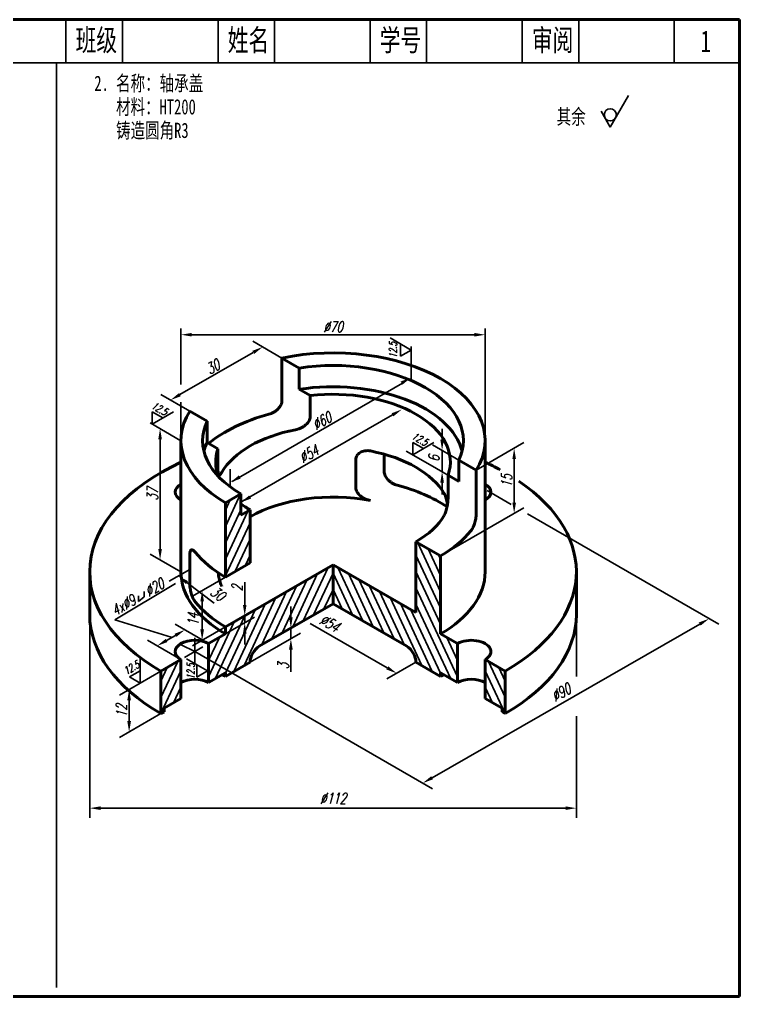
# Model space of a CAD drawing. Header units: millimetres. Extents: x -523 to 2163, y -1202 to 919.
# Drawn here: x 81.3 to 247, y -549.5 to -324.5 of the extents above; entities that cross this region are included whole.
import ezdxf

# ---------------------------------------------------------------- set-up
doc = ezdxf.new("R2010")
doc.units = ezdxf.units.MM
doc.header["$PDMODE"] = 33
doc.header["$PDSIZE"] = 1.5
for name, color, linetype, lineweight in [('剖面线', 7, 'Continuous', 25), ('尺寸', 7, 'Continuous', 25), ('文字', 7, 'Continuous', 25), ('标题文字', 7, 'Continuous', 25), ('粗实线', 7, 'Continuous', 50), ('细实线', 7, 'Continuous', 25)]:
    doc.layers.add(name, color=color, linetype=linetype, lineweight=lineweight)
doc.styles.add('尺寸文字1-2.5号', font='txt.shx', dxfattribs={"width": 0.7, "oblique": 15, "height": 2.5})
doc.styles.add('标题汉字1-5号', font='SimSun.ttf', dxfattribs={"width": 0.7, "height": 5})
doc.styles.add('标题汉字2-3.5号', font='SimSun.ttf', dxfattribs={"width": 0.7, "height": 3.5})
doc.dimstyles.new('ISO-25', dxfattribs={"dimtxt": 3.5, "dimasz": 2.5, "dimexe": 2.25, "dimexo": 0, "dimgap": 0.5, "dimtad": 1, "dimdsep": 46, "dimtxsty": '尺寸文字1-2.5号', "dimcen": 2.5, "dimadec": 0, "dimazin": 0, "dimtfac": 1, "dimtmove": 0, "dimatfit": 2, "dimfxl": 0, "dimarcsym": 0})
pattern_1 = [(65, (113.8451, -484.327), (-1.438764, 0.670906), [])]

# ---------------------------------------------------------------- blocks, each defined once
blk = doc.blocks.new('*D91')
at = {"layer": 'Defpoints', "color": 0}
for p in [(113.85, -474.53), (113.85, -484.33), (106.52, -488.56)]:
    blk.add_point(p, dxfattribs=at)
at = {"layer": '尺寸', "color": 0, "lineweight": -2}
for p, q in [((113.85, -474.53), (104.27, -480.06)), ((106.52, -481.26), (106.52, -486.06)), ((113.85, -484.33), (104.27, -489.85))]:
    blk.add_line(p, q, dxfattribs=at)
at = {"layer": '尺寸', "color": 0}
for points in [[(106.1, -481.26), (106.94, -481.26), (106.52, -478.76)], [(106.1, -486.06), (106.94, -486.06), (106.52, -488.56)]]:
    blk.add_solid(points, dxfattribs=at)
at = {"layer": '尺寸', "color": 0, "insert": (104.77, -483.66), "char_height": 2.5, "attachment_point": 5, "rotation": 90, "style": '尺寸文字1-2.5号'}
blk.add_mtext('12', dxfattribs=at)
blk = doc.blocks.new('*D92')
at = {"layer": 'Defpoints', "color": 0}
for p in [(133.12, -461.77), (128.69, -464.32), (128.69, -465.96)]:
    blk.add_point(p, dxfattribs=at)
at = {"layer": '尺寸', "color": 0, "lineweight": -2}
for p, q in [((133.12, -459.27), (133.12, -454.04)), ((128.69, -464.32), (135.37, -460.47)), ((128.69, -465.96), (135.37, -462.1)), ((133.12, -463.4), (133.12, -461.77)), ((133.12, -465.9), (133.12, -468.4))]:
    blk.add_line(p, q, dxfattribs=at)
at = {"layer": '尺寸', "color": 0}
for points in [[(132.71, -459.27), (133.54, -459.27), (133.12, -461.77)], [(132.71, -465.9), (133.54, -465.9), (133.12, -463.4)]]:
    blk.add_solid(points, dxfattribs=at)
at = {"layer": '尺寸', "color": 0, "insert": (131.37, -455.4), "char_height": 2.5, "attachment_point": 5, "rotation": 90, "style": '尺寸文字1-2.5号'}
blk.add_mtext('2', dxfattribs=at)
blk = doc.blocks.new('*D93')
at = {"layer": 'Defpoints', "color": 0}
for p in [(186.41, -428.24), (195.13, -438.21), (178.19, -447.99)]:
    blk.add_point(p, dxfattribs=at)
at = {"layer": '尺寸', "color": 0, "lineweight": -2}
for p, q in [((186.41, -428.24), (197.38, -421.91)), ((195.13, -425.71), (195.13, -435.71)), ((178.19, -447.99), (197.38, -436.91))]:
    blk.add_line(p, q, dxfattribs=at)
at = {"layer": '尺寸', "color": 0}
for points in [[(194.72, -425.71), (195.55, -425.71), (195.13, -423.21)], [(194.72, -435.71), (195.55, -435.71), (195.13, -438.21)]]:
    blk.add_solid(points, dxfattribs=at)
at = {"layer": '尺寸', "color": 0, "insert": (193.38, -430.71), "char_height": 2.5, "attachment_point": 5, "rotation": 90, "style": '尺寸文字1-2.5号'}
blk.add_mtext('15', dxfattribs=at)
blk = doc.blocks.new('*D94')
at = {"layer": 'Defpoints', "color": 0}
for p in [(141.69, -402.42), (116.05, -412.11), (120.48, -414.67)]:
    blk.add_point(p, dxfattribs=at)
at = {"layer": '尺寸', "color": 0, "lineweight": -2}
for p, q in [((141.69, -402.42), (135.01, -398.57)), ((135.1, -401.12), (118.21, -410.86)), ((120.48, -414.67), (113.8, -410.81))]:
    blk.add_line(p, q, dxfattribs=at)
at = {"layer": '尺寸', "color": 0}
for points in [[(134.89, -400.76), (135.3, -401.48), (137.26, -399.87)], [(118, -410.5), (118.42, -411.22), (116.05, -412.11)]]:
    blk.add_solid(points, dxfattribs=at)
at = {"layer": '尺寸', "color": 0, "insert": (125.78, -404.47), "char_height": 2.5, "attachment_point": 5, "rotation": 30, "style": '尺寸文字1-2.5号'}
blk.add_mtext('30', dxfattribs=at)
blk = doc.blocks.new('*D95')
at = {"layer": 'Defpoints', "color": 0}
for p in [(118.44, -421.46), (113.64, -448.89), (118.44, -451.67)]:
    blk.add_point(p, dxfattribs=at)
at = {"layer": '尺寸', "color": 0, "lineweight": -2}
for p, q in [((118.44, -421.46), (111.39, -417.38)), ((113.64, -421.18), (113.64, -446.39)), ((118.44, -451.67), (111.39, -447.6))]:
    blk.add_line(p, q, dxfattribs=at)
at = {"layer": '尺寸', "color": 0}
for points in [[(113.22, -421.18), (114.06, -421.18), (113.64, -418.68)], [(113.22, -446.39), (114.06, -446.39), (113.64, -448.89)]]:
    blk.add_solid(points, dxfattribs=at)
at = {"layer": '尺寸', "color": 0, "insert": (111.89, -433.79), "char_height": 2.5, "attachment_point": 5, "rotation": 90, "style": '尺寸文字1-2.5号'}
blk.add_mtext('37', dxfattribs=at)
blk = doc.blocks.new('*D96')
at = {"layer": 'Defpoints', "color": 0}
for p in [(143.74, -467.07), (136.98, -468.52), (134.35, -472.49)]:
    blk.add_point(p, dxfattribs=at)
at = {"layer": '尺寸', "color": 0, "lineweight": -2}
for p, q in [((143.74, -462.12), (143.74, -459.62)), ((136.98, -468.52), (145.99, -463.32)), ((143.74, -464.62), (143.74, -467.07)), ((134.35, -472.49), (145.99, -465.77)), ((143.74, -469.57), (143.74, -474.68))]:
    blk.add_line(p, q, dxfattribs=at)
at = {"layer": '尺寸', "color": 0}
for points in [[(143.32, -462.12), (144.16, -462.12), (143.74, -464.62)], [(143.32, -469.57), (144.16, -469.57), (143.74, -467.07)]]:
    blk.add_solid(points, dxfattribs=at)
at = {"layer": '尺寸', "color": 0, "insert": (141.99, -473.37), "char_height": 2.5, "attachment_point": 5, "rotation": 90, "style": '尺寸文字1-2.5号'}
blk.add_mtext('3', dxfattribs=at)

msp = doc.modelspace()

# ---------------------------------------------------------------- hatches: boundary and pattern name
at = {"layer": '剖面线'}
h = msp.add_hatch(dxfattribs=at)
h.set_pattern_fill('ANSI31', color=256, scale=0.5, angle=350, style=0)
h.set_pattern_definition(pattern_1)
h.paths.add_polyline_path([(128.694, -452.892), (128.694, -435.745), (132.23, -433.704), (132.23, -438.603), (134.351, -437.378), (134.351, -449.626)])
at = {"layer": '剖面线', "extrusion": (3.98617e-13, -5.7622e-15, -1)}
h = msp.add_hatch(dxfattribs=at)
h.set_pattern_fill('ANSI31', color=256, scale=0.5, angle=350, style=0)
h.set_pattern_definition([(65, (-193.0411, -484.327), (-1.438764, 0.670906), [])])
h.paths.add_polyline_path([(-193.041, -474.529), (-193.041, -484.327), (-192.334, -483.919), (-192.334, -483.102), (-188.445, -480.857), (-188.445, -471.875)])
edge = h.paths.add_edge_path()
edge.add_line((-153.443, -459.016), (-153.443, -450.034))
edge.add_line((-153.443, -450.034), (-172.535, -461.057))
edge.add_line((-172.535, -461.057), (-172.535, -444.727))
edge.add_line((-172.535, -444.727), (-178.192, -447.993))
edge.add_line((-178.192, -447.993), (-178.192, -465.956))
edge.add_line((-178.192, -465.956), (-182.081, -468.201))
edge.add_line((-182.081, -468.201), (-182.081, -477.183))
edge.add_line((-182.081, -477.183), (-178.192, -474.937))
edge.add_line((-178.192, -474.937), (-178.192, -475.754))
edge.add_line((-178.192, -475.754), (-172.535, -472.488))
edge.add_ellipse((-170.414, -471.263), major_axis=(1.5, 2.598), ratio=0.5773503, start_angle=45, end_angle=135, ccw=False)
edge.add_line((-170.414, -468.814), (-153.443, -459.016))
at = {"layer": '剖面线'}
h = msp.add_hatch(dxfattribs=at)
h.set_pattern_fill('ANSI31', color=256, scale=0.5, angle=350, style=0)
h.set_pattern_definition(pattern_1)
edge = h.paths.add_edge_path()
edge.add_line((124.805, -477.183), (124.805, -468.201))
edge.add_line((124.805, -468.201), (128.694, -465.956))
edge.add_line((128.694, -465.956), (128.694, -464.323))
edge.add_line((128.694, -464.323), (153.443, -450.034))
edge.add_line((153.443, -450.034), (153.443, -459.016))
edge.add_line((153.443, -459.016), (136.473, -468.814))
edge.add_ellipse((136.473, -471.263), major_axis=(-1.5, -2.598), ratio=0.5773503, start_angle=225, end_angle=315)
edge.add_line((134.351, -472.488), (128.694, -475.754))
edge.add_line((128.694, -475.754), (128.694, -474.937))
edge.add_line((128.694, -474.937), (124.805, -477.183))
h = msp.add_hatch(dxfattribs=at)
h.set_pattern_fill('ANSI31', color=256, scale=0.5, angle=350, style=0)
h.set_pattern_definition(pattern_1)
h.paths.add_polyline_path([(118.441, -471.875), (113.845, -474.529), (113.845, -484.327), (114.552, -483.919), (114.552, -483.102), (118.441, -480.857)])

# ---------------------------------------------------------------- linework, layer by layer
at = {"layer": '尺寸'}
for p, q in [((118.443, -408.523), (118.443, -395.59)), ((188.443, -421.457), (188.443, -395.59)), ((120.943, -397.06), (185.943, -397.06)), ((171.458, -400.6), (166.604, -397.797)), ((169.008, -402.014), (169.008, -399.185)), ((171.39, -407.827), (171.39, -399.783)), ((171.458, -400.6), (169.008, -402.014)), ((169.44, -408.196), (130.244, -430.826)), ((118.443, -421.457), (118.443, -412.59)), ((111.84, -414.815), (114.29, -416.23)), ((111.84, -417.644), (111.84, -414.815)), ((111.84, -417.644), (116.694, -414.842)), ((167.122, -415.513), (132.111, -435.727)), ((178.548, -421.204), (178.548, -418.704)), ((171.813, -424.714), (171.813, -421.885)), ((171.813, -421.885), (174.263, -423.299)), ((171.813, -424.714), (176.667, -421.912)), ((182.421, -425.94), (176.298, -422.405)), ((176.298, -427.304), (170.302, -423.842)), ((178.548, -423.704), (178.548, -428.603)), ((182.421, -430.839), (176.298, -427.304)), ((129.806, -432.175), (129.806, -428.004)), ((178.548, -431.103), (178.548, -433.834)), ((188.902, -432.955), (194.457, -436.163)), ((198.192, -438.319), (242.244, -463.752)), ((120.476, -451.105), (115.72, -453.85)), ((103.248, -462.732), (117.224, -454.354)), ((119.828, -454.139), (126.102, -458.892)), ((128.694, -452.892), (121.077, -457.29)), ((110.016, -457.438), (110.016, -456.219)), ((108.67, -457.169), (108.67, -458.513)), ((108.67, -458.513), (110.016, -457.438)), ((123.327, -464.922), (123.327, -458.491)), ((97.443, -461.465), (97.443, -508.351)), ((116.224, -466.742), (103.236, -462.728)), ((209.443, -461.465), (209.443, -475.761)), ((124.805, -468.201), (117.089, -463.746)), ((128.694, -464.323), (121.077, -468.721)), ((165.94, -473.795), (148.19, -463.547)), ((176.259, -499.085), (237.824, -463.698)), ((118.441, -471.875), (110.725, -467.42)), ((117.174, -466.295), (115.14, -467.469)), ((121.623, -466.864), (121.623, -472.857)), ((121.623, -470.038), (118.518, -468.46)), ((119.244, -471.412), (123.519, -468.944)), ((121.623, -470.038), (176.344, -501.631)), ((109.058, -477.293), (109.058, -471.688)), ((124.582, -474.498), (119.728, -471.696)), ((172.535, -472.488), (165.855, -476.344)), ((106.608, -475.878), (109.058, -474.464)), ((122.132, -475.913), (122.132, -473.084)), ((124.582, -474.498), (122.132, -475.913)), ((109.058, -477.293), (106.608, -475.878)), ((209.443, -484.908), (209.443, -508.351)), ((99.943, -506.101), (206.943, -506.101))]:
    msp.add_line(p, q, dxfattribs=at)
for points in [[(120.943, -396.644), (120.943, -397.477), (118.443, -397.06)], [(185.943, -396.644), (185.943, -397.477), (188.443, -397.06)], [(168.999, -407.835), (169.416, -408.557), (171.373, -406.946)], [(166.913, -415.152), (167.33, -415.874), (169.287, -414.263)], [(178.132, -421.204), (178.965, -421.204), (178.548, -423.704)], [(131.763, -429.472), (132.179, -430.194), (129.806, -431.083)], [(178.132, -431.103), (178.965, -431.103), (178.548, -428.603)], [(134.166, -434.072), (134.582, -434.794), (132.209, -435.683)], [(120.079, -453.807), (119.576, -454.471), (117.835, -452.63)], [(122.91, -458.491), (123.744, -458.491), (123.327, -455.991)], [(237.617, -463.337), (238.032, -464.059), (239.992, -462.452)], [(116.966, -465.934), (117.382, -466.656), (119.339, -465.045)], [(122.91, -464.922), (123.744, -464.922), (123.327, -467.422)], [(114.932, -467.109), (115.348, -467.83), (112.975, -468.719)], [(166.149, -473.434), (165.732, -474.156), (168.105, -475.045)], [(176.052, -498.724), (176.467, -499.446), (174.092, -500.331)], [(99.943, -505.684), (99.943, -506.517), (97.443, -506.101)], [(206.943, -505.684), (206.943, -506.517), (209.443, -506.101)]]:
    msp.add_solid(points, dxfattribs=at)
at = {"layer": '文字'}
for p, q in [((221.45, -341.95), (217.25, -349.225)), ((217.25, -349.225), (215.15, -345.588))]:
    msp.add_line(p, q, dxfattribs=at)
msp.add_circle((217.25, -346.425), 1.4, dxfattribs=at)
at = {"layer": '粗实线'}
for p, q in [((246.974, -324.466), (-63.026, -324.466)), ((246.974, -334.466), (246.974, -324.466)), ((246.974, -549.466), (246.974, -334.466)), ((-63.026, -549.466), (246.974, -549.466))]:
    msp.add_line(p, q, dxfattribs=at)
at = {"layer": '粗实线', "extrusion": (0, 0.816497, 0.57735)}
for p, q in [((141.689, -402.423), (145.679, -404.726)), ((141.689, -412.221), (141.689, -402.423)), ((145.679, -404.726), (145.679, -409.625)), ((145.679, -409.625), (148.175, -411.067)), ((148.175, -411.067), (148.175, -415.966)), ((124.465, -416.974), (120.476, -414.671)), ((124.465, -421.873), (124.465, -416.974)), ((118.443, -451.667), (118.443, -421.457)), ((126.962, -423.314), (124.465, -421.873)), ((188.443, -451.667), (188.443, -421.457)), ((126.962, -428.213), (126.962, -423.314)), ((165.197, -424.569), (165.197, -428.551)), ((158.711, -432.296), (158.711, -425.764)), ((182.421, -430.839), (182.421, -425.94)), ((182.421, -425.94), (186.41, -428.243)), ((179.924, -429.397), (182.421, -430.839)), ((179.924, -434.296), (179.924, -429.397)), ((186.41, -428.243), (186.41, -438.041)), ((128.694, -435.745), (132.23, -433.704)), ((132.23, -433.704), (132.23, -438.603)), ((128.694, -452.892), (128.694, -435.745)), ((132.23, -438.603), (134.351, -437.378)), ((134.351, -437.378), (134.351, -449.626)), ((172.535, -461.057), (172.535, -444.727)), ((172.535, -444.727), (178.192, -447.993)), ((120.476, -454.371), (120.476, -447.839)), ((134.351, -449.626), (128.694, -452.892)), ((178.192, -447.993), (178.192, -465.956)), ((97.443, -461.465), (97.443, -451.667)), ((128.694, -464.323), (153.443, -450.034)), ((153.443, -459.016), (153.443, -450.034)), ((153.443, -450.034), (172.535, -461.057)), ((209.443, -461.465), (209.443, -451.667)), ((153.443, -459.016), (136.473, -468.814)), ((170.414, -468.814), (153.443, -459.016)), ((128.694, -465.956), (128.694, -464.323)), ((124.805, -468.201), (128.694, -465.956)), ((178.192, -465.956), (182.081, -468.201)), ((124.805, -477.183), (124.805, -468.201)), ((182.081, -468.201), (182.081, -477.183)), ((113.845, -474.529), (118.441, -471.875)), ((118.441, -471.875), (118.441, -480.857)), ((134.351, -472.488), (128.694, -475.754)), ((178.192, -475.754), (172.535, -472.488)), ((188.445, -480.857), (188.445, -471.875)), ((188.445, -471.875), (193.041, -474.529)), ((113.845, -484.327), (113.845, -474.529)), ((193.041, -474.529), (193.041, -484.327)), ((128.694, -474.937), (124.805, -477.183)), ((128.694, -475.754), (128.694, -474.937)), ((182.081, -477.183), (178.192, -474.937)), ((178.192, -474.937), (178.192, -475.754)), ((118.441, -480.857), (114.552, -483.102)), ((192.334, -483.102), (188.445, -480.857)), ((114.552, -483.102), (114.552, -483.919)), ((192.334, -483.919), (192.334, -483.102)), ((114.552, -483.919), (113.845, -484.327)), ((193.041, -484.327), (192.334, -483.919))]:
    msp.add_line(p, q, dxfattribs=at)
at = {"layer": '粗实线'}
for centre, major_axis, start_param, end_param in [((153.443, -421.457), (35, 0), 5.9406982, 8.1964688), ((153.443, -421.457), (30, 0), 6.0213859, 8.115781), ((153.443, -426.356), (30, 0), 0.1418971, 1.8325957), ((153.443, -426.356), (27, 0), 6.0868181, 8.0503488), ((153.443, -421.457), (35, 0), 2.7991055, 3.9269908), ((153.443, -433.704), (35, 0), 2.0062378, 2.528474), ((153.443, -421.457), (30, 0), 2.8797933, 3.9269908), ((153.443, -433.704), (-27, 0), 5.0372332, 5.9583411), ((153.443, -426.356), (30, 0), 2.8797933, 2.9996956), ((153.443, -426.356), (27, 0), 2.9452255, 3.3593704), ((153.443, -438.603), (27, 0), 0.3248442, 1.2459522), ((153.443, -451.667), (56, 0), 2.2459279, 3.9269908), ((153.443, -451.667), (56, 0), 7.0967566, 7.1788501), ((121.623, -433.296), (4.5, 0), 2.3556335, 3.9275518), ((153.443, -450.034), (35, 0), 0.722807, 1.1353549), ((185.263, -433.296), (4.5, 0), 0.7853982, 0.7859592), ((185.263, -433.296), (4.5, 0), 5.4972261, 7.0685835), ((153.443, -451.667), (56, 0), 5.4977871, 6.9857678), ((153.443, -450.034), (27, 0), 1.2459522, 2.3561945), ((153.443, -426.356), (27, 0), 3.8086038, 3.9269908), ((153.443, -433.704), (-27, 0), 2.3561945, 2.8167485), ((153.443, -433.704), (35, 0), 5.4977871, 5.8477439), ((153.443, -438.603), (35, 0), 3.5770341, 3.9269908), ((153.443, -451.667), (35, 0), 3.1415927, 3.9269908), ((153.443, -451.667), (35, 0), 5.4977871, 6.2831853), ((153.443, -450.034), (35, 0), 3.5770341, 3.9269908), ((153.443, -461.465), (56, 0), 3.1415927, 3.9269908), ((153.443, -461.465), (56, 0), 5.4977871, 6.2831853), ((121.623, -470.038), (4.5, 0), 0.7853982, 3.9269908), ((185.263, -470.038), (4.5, 0), 5.4977871, 8.6393798), ((136.473, -471.263), (-1.5, -2.598), 3.9269908, 5.4977871), ((170.414, -471.263), (-1.5, 2.598), 3.9269908, 5.4977871), ((121.623, -479.02), (4.5, 0), 0.7853982, 2.3561945), ((121.623, -479.836), (10, 0), 0.7853982, 0.8855656), ((185.263, -479.836), (10, 0), 2.2560271, 2.3561945), ((185.263, -479.02), (4.5, 0), 0.7853982, 2.3561945)]:
    msp.add_ellipse(centre, major_axis=major_axis, ratio=0.5773503, start_param=start_param, end_param=end_param, dxfattribs=at)
for points, knots in [([(141.689, -412.221), (141.689, -412.375), (141.67, -412.537), (141.592, -412.867), (141.533, -413.034), (141.379, -413.363), (141.283, -413.525), (141.066, -413.833), (140.945, -413.979), (140.679, -414.258), (140.523, -414.4), (140.188, -414.665), (140.008, -414.788), (139.635, -415.008), (139.442, -415.105), (139.057, -415.267), (138.865, -415.333), (138.68, -415.383)], [9.3432594, 9.3432594, 9.3432594, 9.3432594, 9.9079262, 9.9079262, 10.4725929, 10.4725929, 11.0372597, 11.0372597, 11.6019264, 11.6019264, 12.2139703, 12.2139703, 12.8260143, 12.8260143, 13.4380582, 13.4380582, 14.0501021, 14.0501021, 14.0501021, 14.0501021]), ([(144.826, -418.931), (145.032, -418.891), (145.246, -418.835), (145.676, -418.693), (145.891, -418.606), (146.309, -418.406), (146.511, -418.292), (146.89, -418.043), (147.065, -417.909), (147.359, -417.647), (147.49, -417.513), (147.726, -417.228), (147.83, -417.076), (148.001, -416.763), (148.067, -416.602), (148.154, -416.28), (148.175, -416.12), (148.175, -415.966)], [4.7271257, 4.7271257, 4.7271257, 4.7271257, 5.378873, 5.378873, 6.0306203, 6.0306203, 6.6823676, 6.6823676, 7.334115, 7.334115, 7.899357, 7.899357, 8.464599, 8.464599, 9.0298411, 9.0298411, 9.5950831, 9.5950831, 9.5950831, 9.5950831]), ([(162.06, -423.83), (161.855, -423.79), (161.64, -423.766), (161.211, -423.754), (160.995, -423.768), (160.577, -423.832), (160.375, -423.883), (159.997, -424.019), (159.821, -424.103), (159.527, -424.285), (159.396, -424.384), (159.16, -424.609), (159.056, -424.736), (158.886, -425.007), (158.82, -425.153), (158.732, -425.455), (158.711, -425.61), (158.711, -425.764)], [-4.8679574, -4.8679574, -4.8679574, -4.8679574, -4.2162101, -4.2162101, -3.5644628, -3.5644628, -2.9127155, -2.9127155, -2.2609682, -2.2609682, -1.6957261, -1.6957261, -1.1304841, -1.1304841, -0.565242, -0.565242, 0, 0, 0, 0]), ([(126.962, -428.213), (126.962, -428.367), (126.966, -428.513), (126.984, -428.774), (126.997, -428.889), (127.033, -429.083), (127.055, -429.162), (127.107, -429.281), (127.137, -429.322), (127.207, -429.374), (127.25, -429.382), (127.347, -429.356), (127.402, -429.322), (127.52, -429.213), (127.584, -429.138), (127.717, -428.956), (127.786, -428.848), (127.855, -428.729)], [0, 0, 0, 0, 0.565242, 0.565242, 1.1304841, 1.1304841, 1.6957261, 1.6957261, 2.2609682, 2.2609682, 2.9127155, 2.9127155, 3.5644628, 3.5644628, 4.2162101, 4.2162101, 4.8679574, 4.8679574, 4.8679574, 4.8679574]), ([(168.206, -431.713), (168.022, -431.663), (167.829, -431.597), (167.444, -431.435), (167.251, -431.338), (166.879, -431.118), (166.699, -430.995), (166.363, -430.73), (166.208, -430.588), (165.942, -430.309), (165.82, -430.163), (165.603, -429.855), (165.507, -429.693), (165.353, -429.364), (165.294, -429.197), (165.216, -428.867), (165.197, -428.705), (165.197, -428.551)], [-4.7068427, -4.7068427, -4.7068427, -4.7068427, -4.0947988, -4.0947988, -3.4827548, -3.4827548, -2.8707109, -2.8707109, -2.258667, -2.258667, -1.6940002, -1.6940002, -1.1293335, -1.1293335, -0.5646667, -0.5646667, 0, 0, 0, 0]), ([(158.711, -432.296), (158.711, -432.45), (158.732, -432.61), (158.82, -432.931), (158.886, -433.093), (159.056, -433.406), (159.16, -433.558), (159.396, -433.843), (159.527, -433.977), (159.821, -434.239), (159.997, -434.373), (160.375, -434.622), (160.577, -434.736), (160.995, -434.936), (161.211, -435.023), (161.64, -435.165), (161.855, -435.221), (162.06, -435.261)], [0, 0, 0, 0, 0.565242, 0.565242, 1.1304841, 1.1304841, 1.6957261, 1.6957261, 2.2609682, 2.2609682, 2.9127155, 2.9127155, 3.5644628, 3.5644628, 4.2162101, 4.2162101, 4.8679574, 4.8679574, 4.8679574, 4.8679574]), ([(179.778, -436.154), (179.754, -435.995), (179.728, -435.839), (179.664, -435.49), (179.621, -435.288), (179.525, -434.894), (179.471, -434.703), (179.356, -434.345), (179.294, -434.178), (179.165, -433.877), (179.098, -433.743), (179.031, -433.628)], [11.4829091, 11.4829091, 11.4829091, 11.4829091, 11.9479358, 11.9479358, 12.5769279, 12.5769279, 13.2059201, 13.2059201, 13.8349123, 13.8349123, 14.4639045, 14.4639045, 14.4639045, 14.4639045]), ([(179.924, -434.296), (179.924, -434.45), (179.92, -434.62), (179.902, -434.982), (179.889, -435.174), (179.853, -435.564), (179.831, -435.764), (179.779, -436.155), (179.749, -436.348), (179.68, -436.739), (179.636, -436.95), (179.539, -437.36), (179.484, -437.56), (179.366, -437.933), (179.303, -438.107), (179.17, -438.421), (179.1, -438.561), (179.031, -438.679)], [9.5960162, 9.5960162, 9.5960162, 9.5960162, 10.1612582, 10.1612582, 10.7265003, 10.7265003, 11.2917423, 11.2917423, 11.8569843, 11.8569843, 12.5087317, 12.5087317, 13.160479, 13.160479, 13.8122263, 13.8122263, 14.4639736, 14.4639736, 14.4639736, 14.4639736]), ([(185.177, -442.228), (185.261, -442.123), (185.347, -442), (185.515, -441.72), (185.597, -441.564), (185.752, -441.228), (185.825, -441.048), (185.959, -440.677), (186.02, -440.485), (186.125, -440.113), (186.173, -439.92), (186.257, -439.526), (186.294, -439.325), (186.352, -438.931), (186.374, -438.738), (186.403, -438.371), (186.41, -438.198), (186.41, -438.041)], [4.6361951, 4.6361951, 4.6361951, 4.6361951, 5.2359528, 5.2359528, 5.8357104, 5.8357104, 6.4354681, 6.4354681, 7.0352258, 7.0352258, 7.6122342, 7.6122342, 8.1892426, 8.1892426, 8.766251, 8.766251, 9.3432594, 9.3432594, 9.3432594, 9.3432594]), ([(121.709, -447.127), (121.625, -447.022), (121.539, -446.928), (121.371, -446.771), (121.289, -446.709), (121.134, -446.621), (121.061, -446.596), (120.927, -446.585), (120.866, -446.599), (120.762, -446.659), (120.714, -446.707), (120.629, -446.841), (120.593, -446.927), (120.534, -447.136), (120.512, -447.259), (120.483, -447.532), (120.476, -447.682), (120.476, -447.839)], [-4.7070643, -4.7070643, -4.7070643, -4.7070643, -4.1073067, -4.1073067, -3.507549, -3.507549, -2.9077913, -2.9077913, -2.3080337, -2.3080337, -1.7310253, -1.7310253, -1.1540168, -1.1540168, -0.5770084, -0.5770084, 0, 0, 0, 0]), ([(127.855, -455.009), (127.786, -454.89), (127.717, -454.751), (127.584, -454.437), (127.52, -454.263), (127.402, -453.889), (127.347, -453.69), (127.25, -453.28), (127.207, -453.069), (127.137, -452.678), (127.107, -452.485), (127.062, -452.148), (127.045, -452.004), (127.031, -451.862)], [-4.8679574, -4.8679574, -4.8679574, -4.8679574, -4.2162101, -4.2162101, -3.5644628, -3.5644628, -2.9127155, -2.9127155, -2.2609682, -2.2609682, -1.6957261, -1.6957261, -1.2871377, -1.2871377, -1.2871377, -1.2871377]), ([(120.476, -454.371), (120.476, -454.525), (120.483, -454.694), (120.51, -455.052), (120.532, -455.242), (120.588, -455.627), (120.623, -455.824), (120.704, -456.21), (120.751, -456.4), (120.853, -456.773), (120.915, -456.969), (121.05, -457.35), (121.124, -457.534), (121.281, -457.878), (121.365, -458.038), (121.536, -458.325), (121.623, -458.451), (121.709, -458.558)], [0, 0, 0, 0, 0.5646667, 0.5646667, 1.1293335, 1.1293335, 1.6940002, 1.6940002, 2.258667, 2.258667, 2.8707109, 2.8707109, 3.4827548, 3.4827548, 4.0947988, 4.0947988, 4.7068427, 4.7068427, 4.7068427, 4.7068427])]:
    msp.add_open_spline(points, degree=3, knots=knots, dxfattribs=at)
at = {"layer": '细实线'}
for p, q in [((91.974, -324.466), (91.974, -334.466)), ((104.974, -324.466), (104.974, -334.466)), ((126.974, -324.466), (126.974, -334.466)), ((139.974, -324.466), (139.974, -334.466)), ((161.974, -324.466), (161.974, -334.466)), ((174.974, -324.466), (174.974, -334.466)), ((196.974, -324.466), (196.974, -334.466)), ((209.974, -324.466), (209.974, -334.466)), ((231.974, -324.466), (231.974, -334.466)), ((246.974, -334.466), (-63.026, -334.466)), ((89.793, -547.376), (89.793, -334.466))]:
    msp.add_line(p, q, dxfattribs=at)

# ---------------------------------------------------------------- texts
at = {"layer": '尺寸', "char_height": 2.5, "attachment_point": 5, "style": '尺寸文字1-2.5号'}
for s, insert in [('%%C70', (153.443, -395.256)), ('%%C112', (153.443, -503.851))]:
    msp.add_mtext(s, dxfattribs=dict(at, insert=insert))
at = {"layer": '尺寸', "char_height": 1.75, "width": 5.2085, "attachment_point": 1, "style": '尺寸文字1-2.5号'}
for insert, rotation in [((166.351, -402.421), 90), ((112.372, -412.409), 330), ((172.294, -419.421), 330), ((104.989, -473.933), 30), ((119.83, -476.453), 90)]:
    msp.add_mtext('12.5', dxfattribs=dict(at, insert=insert, rotation=rotation))
at = {"layer": '尺寸', "char_height": 2.5, "attachment_point": 5, "style": '尺寸文字1-2.5号'}
for s, insert, rotation in [('%%C60', (150.879, -416.923), 30), ('%%C54', (147.846, -424.519), 30), ('6', (176.678, -425.595), 90), ('4x%%c9  %%C20', (108.505, -457.461), 30), ('30', (126.895, -456.67), 322.85549), ('14', (121.243, -462.597), 90), ('%%C54', (152.669, -463.479), 330), ('%%C90', (205.92, -479.441), 29.89012)]:
    msp.add_mtext(s, dxfattribs=dict(at, insert=insert, rotation=rotation))
at = {"layer": '标题文字', "width": 0.7}
for s, height, style, p in [('班级', 5, '标题汉字1-5号', (94.199, -331.701)), ('姓名', 5, '标题汉字1-5号', (129.199, -331.701)), ('学号', 5, '标题汉字1-5号', (164.199, -331.701)), ('审阅', 5, '标题汉字1-5号', (199.199, -331.701)), ('1', 5, '标题汉字1-5号', (238.03, -331.969)), ('2. 名称：轴承盖', 3.5, '标题汉字2-3.5号', (98.509, -340.892)), ('   材料：HT200', 3.5, '标题汉字2-3.5号', (98.509, -346.316)), ('   铸造圆角R3', 3.5, '标题汉字2-3.5号', (98.509, -351.74))]:
    msp.add_text(s, height=height, dxfattribs=dict(at, style=style)).set_placement(p)
at = {"layer": '标题文字', "insert": (204.914, -345.077), "char_height": 3.5, "width": 15.07333, "attachment_point": 1, "style": '标题汉字2-3.5号'}
msp.add_mtext('\\pt87.5;其余', dxfattribs=at)

# ---------------------------------------------------------------- dimensions: what is measured, and where the dimension line sits
at = {"layer": '尺寸'}
for p1, p2, distance, text, picture, middle in [((141.689, -402.423), (120.476, -414.671), -4.429, '30', '*D94', (125.779, -404.474)), ((128.694, -465.956), (128.694, -464.323), -4.429, '2', '*D92', (131.374, -455.403)), ((113.845, -474.529), (113.845, -484.327), -7.325, '12', '*D91', (104.77, -483.657))]:
    dim = msp.add_aligned_dim(p1=p1, p2=p2, distance=distance, text=text, dimstyle='ISO-25', dxfattribs=at)
    dim.commit()
    dim.dimension.update_dxf_attribs({"geometry": picture, "text_midpoint": middle})
for base, p1, p2, text, picture, middle in [((113.641, -448.894), (118.443, -421.457), (118.443, -451.667), '37', '*D95', (111.891, -433.789)), ((195.135, -438.211), (186.41, -428.243), (178.192, -447.993), '15', '*D93', (193.385, -430.708)), ((143.742, -467.066), (136.98, -468.52), (134.351, -472.488), '3', '*D96', (141.992, -473.373))]:
    dim = msp.add_linear_dim(base=base, p1=p1, p2=p2, angle=90, text=text, dimstyle='ISO-25', dxfattribs=at)
    dim.commit()
    dim.dimension.update_dxf_attribs({"geometry": picture, "text_midpoint": middle})

doc.saveas('drawing.dxf')
